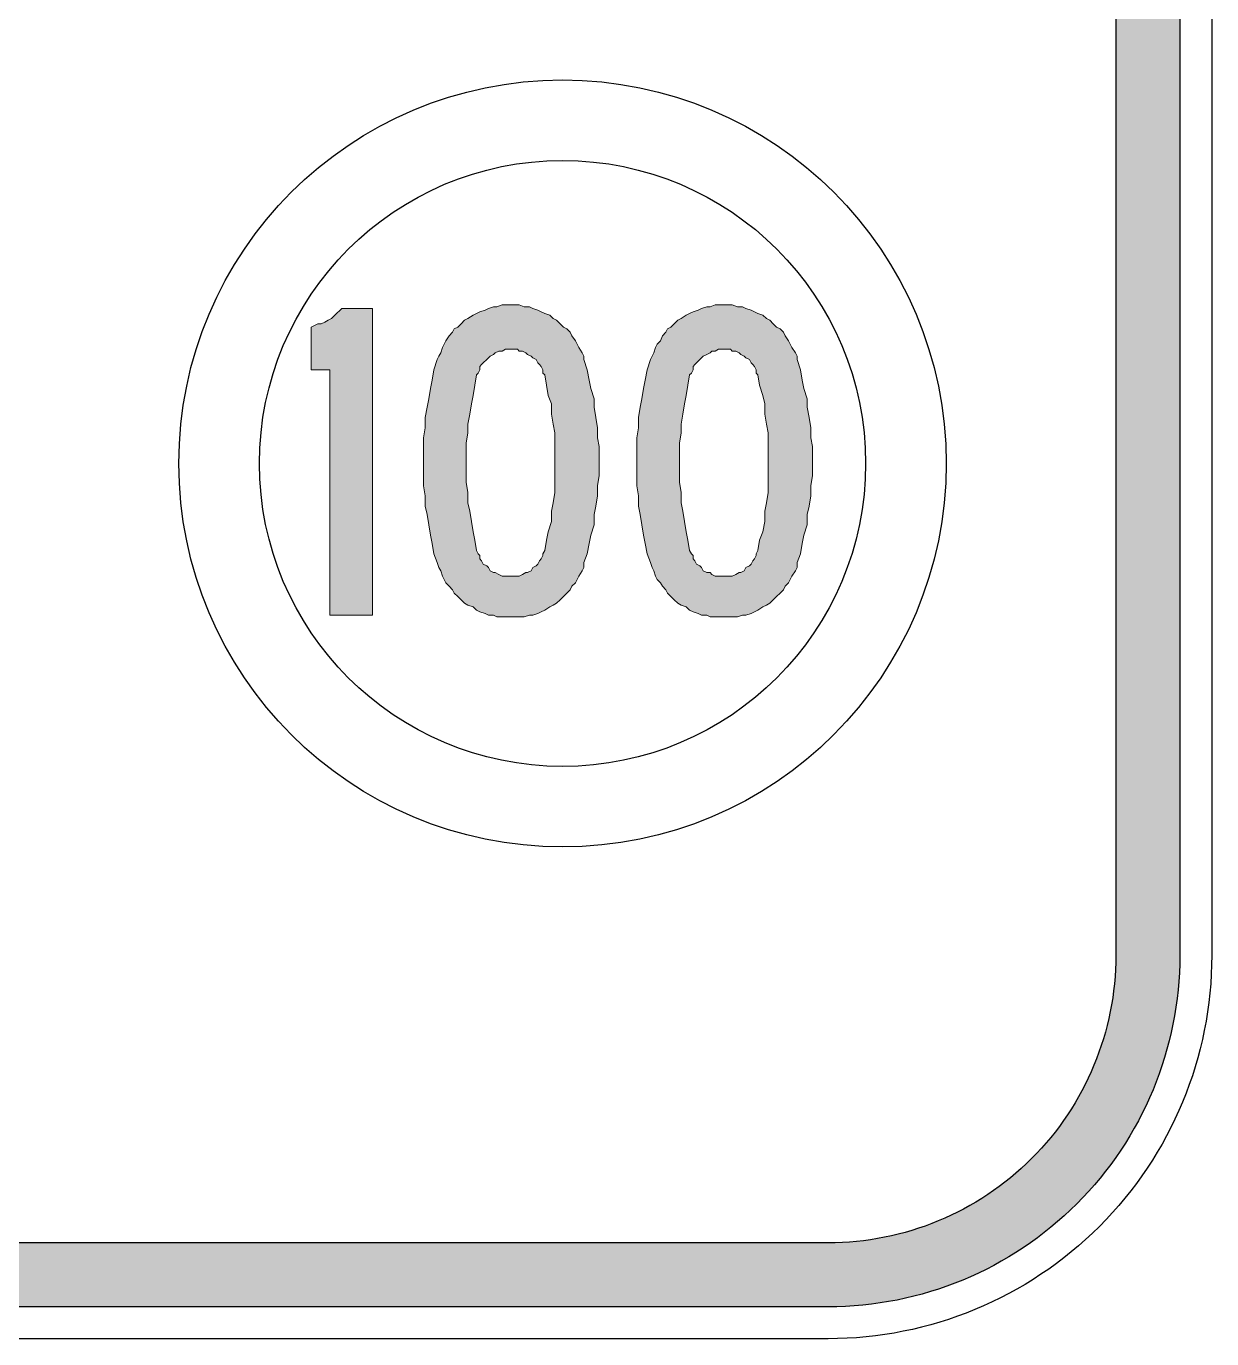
# Model space of a CAD drawing. Extents: x 106 to 1019, y -1350 to 257.
# Drawn here: x 218.92 to 249.82, y 139.98 to 174.2 of the extents above; entities that cross this region are included whole.
import ezdxf

# ---------------------------------------------------------------- set-up
doc = ezdxf.new("R2010")
doc.units = 0
doc.header["$LTSCALE"] = 12
doc.header["$MEASUREMENT"] = 0
for name, color, linetype in [('L18', 4, 'CONTINUOUS'), ('L25', 1, 'CONTINUOUS'), ('L35', 3, 'CONTINUOUS')]:
    doc.layers.add(name, color=color, linetype=linetype)

msp = doc.modelspace()

# ---------------------------------------------------------------- hatches: boundary and pattern name
at = {"layer": 'L18'}
h = msp.add_hatch(color=256, dxfattribs=at)
edge = h.paths.add_edge_path(flags=16)
edge.add_arc((239.819, 246.645), 7.5, 0, 90, ccw=False)
edge.add_line((247.319, 246.645), (247.319, 149.978))
edge.add_arc((239.819, 149.978), 7.5, -90, 0, ccw=False)
edge.add_line((239.819, 142.478), (116.485, 142.478))
edge.add_arc((116.485, 149.978), 7.5, 180, 270, ccw=False)
edge.add_line((108.985, 149.978), (108.985, 246.645))
edge.add_arc((116.485, 246.645), 7.5, 90, 180, ccw=False)
edge.add_line((116.485, 254.145), (239.819, 254.145))
edge = h.paths.add_edge_path()
edge.add_arc((239.819, 246.645), 9.167, 0, 90, ccw=False)
edge.add_line((248.986, 246.645), (248.986, 149.978))
edge.add_arc((239.819, 149.978), 9.167, -90, 0, ccw=False)
edge.add_line((239.819, 140.811), (116.485, 140.811))
edge.add_arc((116.485, 149.978), 9.167, 180, 270, ccw=False)
edge.add_line((107.318, 149.978), (107.318, 246.645))
edge.add_arc((116.485, 246.645), 9.167, 90, 180, ccw=False)
edge.add_line((116.485, 255.812), (239.819, 255.812))
h = msp.add_hatch(color=256, dxfattribs=at)
h.paths.add_polyline_path([(232.921, 166.355), (232.832, 166.444), (232.743, 166.533), (232.654, 166.577), (232.565, 166.666), (232.432, 166.711), (232.343, 166.755), (232.254, 166.8), (232.121, 166.844), (232.032, 166.889), (231.898, 166.889), (231.765, 166.933), (231.676, 166.933), (231.543, 166.933), (231.454, 166.933), (231.321, 166.933), (231.187, 166.889), (231.098, 166.889), (230.965, 166.844), (230.876, 166.8), (230.743, 166.755), (230.654, 166.711), (230.565, 166.666), (230.432, 166.577), (230.343, 166.533), (230.254, 166.444), (230.165, 166.355), (230.076, 166.311), (230.032, 166.222), (229.943, 166.133), (229.854, 166), (229.809, 165.911), (229.765, 165.822), (229.721, 165.688), (229.676, 165.6), (229.632, 165.511), (229.543, 165.244), (229.498, 164.977), (229.454, 164.755), (229.409, 164.488), (229.365, 164.266), (229.32, 163.999), (229.32, 163.733), (229.276, 163.466), (229.276, 163.244), (229.276, 162.977), (229.276, 162.71), (229.276, 162.488), (229.276, 162.221), (229.32, 161.955), (229.32, 161.688), (229.365, 161.466), (229.409, 161.199), (229.454, 160.932), (229.498, 160.71), (229.543, 160.444), (229.632, 160.221), (229.676, 160.088), (229.721, 159.999), (229.765, 159.866), (229.809, 159.777), (229.854, 159.688), (229.943, 159.599), (230.032, 159.51), (230.076, 159.421), (230.165, 159.332), (230.254, 159.243), (230.343, 159.155), (230.432, 159.11), (230.565, 159.066), (230.654, 158.977), (230.743, 158.932), (230.876, 158.888), (230.965, 158.843), (231.098, 158.843), (231.187, 158.799), (231.321, 158.799), (231.454, 158.799), (231.543, 158.799), (231.676, 158.799), (231.765, 158.799), (231.898, 158.799), (232.032, 158.843), (232.121, 158.843), (232.254, 158.888), (232.343, 158.932), (232.432, 158.977), (232.565, 159.066), (232.654, 159.11), (232.743, 159.155), (232.832, 159.243), (232.921, 159.332), (233.01, 159.421), (233.099, 159.51), (233.143, 159.599), (233.232, 159.688), (233.276, 159.777), (233.321, 159.866), (233.41, 159.999), (233.454, 160.088), (233.454, 160.221), (233.543, 160.444), (233.588, 160.71), (233.632, 160.932), (233.721, 161.199), (233.721, 161.466), (233.765, 161.688), (233.81, 161.955), (233.81, 162.221), (233.854, 162.488), (233.854, 162.71), (233.854, 162.977), (233.854, 163.244), (233.81, 163.466), (233.81, 163.733), (233.765, 163.999), (233.721, 164.266), (233.721, 164.488), (233.632, 164.755), (233.588, 164.977), (233.543, 165.244), (233.454, 165.511), (233.454, 165.6), (233.41, 165.688), (233.321, 165.822), (233.276, 165.911), (233.232, 166), (233.143, 166.133), (233.099, 166.222), (233.01, 166.311)])
h.paths.add_polyline_path([(232.21, 165.511), (232.254, 165.422), (232.299, 165.377), (232.343, 165.333), (232.387, 165.244), (232.387, 165.155), (232.432, 165.111), (232.476, 164.844), (232.521, 164.577), (232.61, 164.355), (232.61, 164.088), (232.654, 163.822), (232.699, 163.599), (232.699, 163.333), (232.699, 163.066), (232.699, 162.799), (232.699, 162.577), (232.699, 162.31), (232.699, 162.044), (232.654, 161.777), (232.61, 161.555), (232.61, 161.288), (232.521, 161.021), (232.476, 160.799), (232.432, 160.532), (232.387, 160.444), (232.387, 160.399), (232.343, 160.31), (232.299, 160.266), (232.254, 160.177), (232.21, 160.132), (232.121, 160.088), (232.076, 159.999), (231.987, 159.955), (231.943, 159.955), (231.854, 159.91), (231.765, 159.866), (231.721, 159.866), (231.632, 159.866), (231.543, 159.866), (231.454, 159.866), (231.41, 159.866), (231.321, 159.866), (231.232, 159.91), (231.143, 159.955), (231.098, 159.955), (231.01, 159.999), (230.965, 160.088), (230.921, 160.132), (230.832, 160.177), (230.787, 160.266), (230.743, 160.31), (230.743, 160.399), (230.698, 160.444), (230.654, 160.532), (230.609, 160.799), (230.565, 161.021), (230.521, 161.288), (230.476, 161.555), (230.432, 161.777), (230.432, 162.044), (230.387, 162.31), (230.387, 162.577), (230.387, 162.799), (230.387, 163.066), (230.387, 163.333), (230.432, 163.599), (230.432, 163.822), (230.476, 164.088), (230.521, 164.355), (230.565, 164.577), (230.609, 164.844), (230.654, 165.111), (230.698, 165.155), (230.743, 165.244), (230.743, 165.333), (230.787, 165.377), (230.832, 165.422), (230.921, 165.511), (230.965, 165.555), (231.01, 165.6), (231.098, 165.644), (231.143, 165.688), (231.232, 165.733), (231.321, 165.733), (231.41, 165.777), (231.454, 165.777), (231.543, 165.777), (231.632, 165.777), (231.721, 165.777), (231.765, 165.733), (231.854, 165.733), (231.943, 165.688), (231.987, 165.644), (232.076, 165.6), (232.121, 165.555)], flags=16)
h.paths.add_polyline_path([(227.943, 166.844), (227.142, 166.844), (227.098, 166.8), (227.009, 166.711), (226.965, 166.666), (226.876, 166.577), (226.787, 166.533), (226.698, 166.489), (226.609, 166.444), (226.52, 166.444), (226.431, 166.4), (226.342, 166.355), (226.342, 165.244), (226.831, 165.244), (226.831, 158.843), (227.943, 158.843)])
h.paths.add_polyline_path([(236.166, 164.844), (236.21, 165.111), (236.254, 165.155), (236.299, 165.244), (236.299, 165.333), (236.343, 165.377), (236.388, 165.422), (236.477, 165.511), (236.521, 165.555), (236.566, 165.6), (236.655, 165.644), (236.743, 165.688), (236.788, 165.733), (236.877, 165.733), (236.966, 165.777), (237.01, 165.777), (237.099, 165.777), (237.188, 165.777), (237.277, 165.777), (237.321, 165.733), (237.41, 165.733), (237.499, 165.688), (237.543, 165.644), (237.632, 165.6), (237.677, 165.555), (237.766, 165.511), (237.81, 165.422), (237.855, 165.377), (237.899, 165.333), (237.944, 165.244), (237.944, 165.155), (237.988, 165.111), (238.032, 164.844), (238.121, 164.577), (238.166, 164.355), (238.166, 164.088), (238.21, 163.822), (238.255, 163.599), (238.255, 163.333), (238.255, 163.066), (238.255, 162.799), (238.255, 162.577), (238.255, 162.31), (238.255, 162.044), (238.21, 161.777), (238.166, 161.555), (238.166, 161.288), (238.121, 161.021), (238.032, 160.799), (237.988, 160.532), (237.944, 160.444), (237.944, 160.399), (237.899, 160.31), (237.855, 160.266), (237.81, 160.177), (237.766, 160.132), (237.677, 160.088), (237.632, 159.999), (237.543, 159.955), (237.499, 159.955), (237.41, 159.91), (237.321, 159.866), (237.277, 159.866), (237.188, 159.866), (237.099, 159.866), (237.01, 159.866), (236.966, 159.866), (236.877, 159.866), (236.788, 159.91), (236.743, 159.955), (236.655, 159.955), (236.566, 159.999), (236.521, 160.088), (236.477, 160.132), (236.388, 160.177), (236.343, 160.266), (236.299, 160.31), (236.299, 160.399), (236.254, 160.444), (236.21, 160.532), (236.166, 160.799), (236.121, 161.021), (236.077, 161.288), (236.032, 161.555), (235.988, 161.777), (235.988, 162.044), (235.943, 162.31), (235.943, 162.577), (235.943, 162.799), (235.943, 163.066), (235.943, 163.333), (235.988, 163.599), (235.988, 163.822), (236.032, 164.088), (236.077, 164.355), (236.121, 164.577)], flags=16)
h.paths.add_polyline_path([(235.01, 164.755), (234.965, 164.488), (234.921, 164.266), (234.877, 163.999), (234.877, 163.733), (234.832, 163.466), (234.832, 163.244), (234.832, 162.977), (234.832, 162.71), (234.832, 162.488), (234.832, 162.221), (234.877, 161.955), (234.877, 161.688), (234.921, 161.466), (234.965, 161.199), (235.01, 160.932), (235.054, 160.71), (235.099, 160.444), (235.188, 160.221), (235.232, 160.088), (235.277, 159.999), (235.321, 159.866), (235.365, 159.777), (235.454, 159.688), (235.499, 159.599), (235.588, 159.51), (235.632, 159.421), (235.721, 159.332), (235.81, 159.243), (235.899, 159.155), (235.988, 159.11), (236.121, 159.066), (236.21, 158.977), (236.299, 158.932), (236.432, 158.888), (236.521, 158.843), (236.655, 158.843), (236.743, 158.799), (236.877, 158.799), (237.01, 158.799), (237.099, 158.799), (237.232, 158.799), (237.321, 158.799), (237.455, 158.799), (237.588, 158.843), (237.677, 158.843), (237.81, 158.888), (237.899, 158.932), (237.988, 158.977), (238.121, 159.066), (238.21, 159.11), (238.299, 159.155), (238.388, 159.243), (238.477, 159.332), (238.566, 159.421), (238.655, 159.51), (238.699, 159.599), (238.788, 159.688), (238.832, 159.777), (238.877, 159.866), (238.966, 159.999), (239.01, 160.088), (239.01, 160.221), (239.099, 160.444), (239.144, 160.71), (239.188, 160.932), (239.277, 161.199), (239.277, 161.466), (239.321, 161.688), (239.366, 161.955), (239.366, 162.221), (239.41, 162.488), (239.41, 162.71), (239.41, 162.977), (239.41, 163.244), (239.366, 163.466), (239.366, 163.733), (239.321, 163.999), (239.277, 164.266), (239.277, 164.488), (239.188, 164.755), (239.144, 164.977), (239.099, 165.244), (239.01, 165.511), (239.01, 165.6), (238.966, 165.688), (238.877, 165.822), (238.832, 165.911), (238.788, 166), (238.699, 166.133), (238.655, 166.222), (238.566, 166.311), (238.477, 166.355), (238.388, 166.444), (238.299, 166.533), (238.21, 166.577), (238.121, 166.666), (237.988, 166.711), (237.899, 166.755), (237.81, 166.8), (237.677, 166.844), (237.588, 166.889), (237.455, 166.889), (237.321, 166.933), (237.232, 166.933), (237.099, 166.933), (237.01, 166.933), (236.877, 166.933), (236.743, 166.889), (236.655, 166.889), (236.521, 166.844), (236.432, 166.8), (236.299, 166.755), (236.21, 166.711), (236.121, 166.666), (235.988, 166.577), (235.899, 166.533), (235.81, 166.444), (235.721, 166.355), (235.632, 166.311), (235.588, 166.222), (235.499, 166.133), (235.454, 166), (235.365, 165.911), (235.321, 165.822), (235.277, 165.688), (235.232, 165.6), (235.188, 165.511), (235.099, 165.244), (235.054, 164.977)])

# ---------------------------------------------------------------- linework, layer by layer
at = {"layer": 'L18', "lineweight": 0}
for p, q in [((226.876, 166.577), (226.965, 166.666)), ((226.965, 166.666), (227.009, 166.711)), ((227.009, 166.711), (227.098, 166.8)), ((227.098, 166.8), (227.142, 166.844)), ((227.943, 166.844), (227.142, 166.844)), ((227.943, 158.843), (227.943, 166.844)), ((230.565, 166.666), (230.432, 166.577)), ((230.654, 166.711), (230.565, 166.666)), ((230.743, 166.755), (230.654, 166.711)), ((230.876, 166.8), (230.743, 166.755)), ((230.965, 166.844), (230.876, 166.8)), ((231.098, 166.889), (230.965, 166.844)), ((231.187, 166.889), (231.098, 166.889)), ((231.321, 166.933), (231.187, 166.889)), ((231.454, 166.933), (231.321, 166.933)), ((231.543, 166.933), (231.454, 166.933)), ((231.676, 166.933), (231.543, 166.933)), ((231.765, 166.933), (231.676, 166.933)), ((231.898, 166.889), (231.765, 166.933)), ((232.032, 166.889), (231.898, 166.889)), ((232.121, 166.844), (232.032, 166.889)), ((232.254, 166.8), (232.121, 166.844)), ((232.343, 166.755), (232.254, 166.8)), ((232.432, 166.711), (232.343, 166.755)), ((232.565, 166.666), (232.432, 166.711)), ((232.654, 166.577), (232.565, 166.666)), ((236.121, 166.666), (235.988, 166.577)), ((236.21, 166.711), (236.121, 166.666)), ((236.299, 166.755), (236.21, 166.711)), ((236.432, 166.8), (236.299, 166.755)), ((236.521, 166.844), (236.432, 166.8)), ((236.655, 166.889), (236.521, 166.844)), ((236.743, 166.889), (236.655, 166.889)), ((236.877, 166.933), (236.743, 166.889)), ((237.01, 166.933), (236.877, 166.933)), ((237.099, 166.933), (237.01, 166.933)), ((237.232, 166.933), (237.099, 166.933)), ((237.321, 166.933), (237.232, 166.933)), ((237.455, 166.889), (237.321, 166.933)), ((237.588, 166.889), (237.455, 166.889)), ((237.677, 166.844), (237.588, 166.889)), ((237.81, 166.8), (237.677, 166.844)), ((237.899, 166.755), (237.81, 166.8)), ((237.988, 166.711), (237.899, 166.755)), ((238.121, 166.666), (237.988, 166.711)), ((238.21, 166.577), (238.121, 166.666)), ((226.342, 166.355), (226.431, 166.4)), ((226.342, 166.355), (226.342, 165.244)), ((226.431, 166.4), (226.52, 166.444)), ((226.52, 166.444), (226.609, 166.444)), ((226.609, 166.444), (226.698, 166.489)), ((226.698, 166.489), (226.787, 166.533)), ((226.787, 166.533), (226.876, 166.577)), ((230.165, 166.355), (230.076, 166.311)), ((230.254, 166.444), (230.165, 166.355)), ((230.343, 166.533), (230.254, 166.444)), ((230.432, 166.577), (230.343, 166.533)), ((232.743, 166.533), (232.654, 166.577)), ((232.832, 166.444), (232.743, 166.533)), ((232.921, 166.355), (232.832, 166.444)), ((233.01, 166.311), (232.921, 166.355)), ((235.721, 166.355), (235.632, 166.311)), ((235.81, 166.444), (235.721, 166.355)), ((235.899, 166.533), (235.81, 166.444)), ((235.988, 166.577), (235.899, 166.533)), ((238.299, 166.533), (238.21, 166.577)), ((238.388, 166.444), (238.299, 166.533)), ((238.477, 166.355), (238.388, 166.444)), ((238.566, 166.311), (238.477, 166.355)), ((229.854, 166), (229.809, 165.911)), ((229.943, 166.133), (229.854, 166)), ((230.032, 166.222), (229.943, 166.133)), ((230.076, 166.311), (230.032, 166.222)), ((233.099, 166.222), (233.01, 166.311)), ((233.143, 166.133), (233.099, 166.222)), ((233.232, 166), (233.143, 166.133)), ((233.276, 165.911), (233.232, 166)), ((235.454, 166), (235.365, 165.911)), ((235.499, 166.133), (235.454, 166)), ((235.588, 166.222), (235.499, 166.133)), ((235.632, 166.311), (235.588, 166.222)), ((238.655, 166.222), (238.566, 166.311)), ((238.699, 166.133), (238.655, 166.222)), ((238.788, 166), (238.699, 166.133)), ((238.832, 165.911), (238.788, 166)), ((229.721, 165.688), (229.676, 165.6)), ((229.765, 165.822), (229.721, 165.688)), ((229.809, 165.911), (229.765, 165.822)), ((231.098, 165.644), (231.01, 165.6)), ((231.143, 165.688), (231.098, 165.644)), ((231.232, 165.733), (231.143, 165.688)), ((231.321, 165.733), (231.232, 165.733)), ((231.41, 165.777), (231.321, 165.733)), ((231.454, 165.777), (231.41, 165.777)), ((231.543, 165.777), (231.454, 165.777)), ((231.632, 165.777), (231.543, 165.777)), ((231.721, 165.777), (231.632, 165.777)), ((231.765, 165.733), (231.721, 165.777)), ((231.854, 165.733), (231.765, 165.733)), ((231.943, 165.688), (231.854, 165.733)), ((231.987, 165.644), (231.943, 165.688)), ((232.076, 165.6), (231.987, 165.644)), ((233.321, 165.822), (233.276, 165.911)), ((233.41, 165.688), (233.321, 165.822)), ((233.454, 165.6), (233.41, 165.688)), ((235.277, 165.688), (235.232, 165.6)), ((235.321, 165.822), (235.277, 165.688)), ((235.365, 165.911), (235.321, 165.822)), ((236.655, 165.644), (236.566, 165.6)), ((236.743, 165.688), (236.655, 165.644)), ((236.788, 165.733), (236.743, 165.688)), ((236.877, 165.733), (236.788, 165.733)), ((236.966, 165.777), (236.877, 165.733)), ((237.01, 165.777), (236.966, 165.777)), ((237.099, 165.777), (237.01, 165.777)), ((237.188, 165.777), (237.099, 165.777)), ((237.277, 165.777), (237.188, 165.777)), ((237.321, 165.733), (237.277, 165.777)), ((237.41, 165.733), (237.321, 165.733)), ((237.499, 165.688), (237.41, 165.733)), ((237.543, 165.644), (237.499, 165.688)), ((237.632, 165.6), (237.543, 165.644)), ((238.877, 165.822), (238.832, 165.911)), ((238.966, 165.688), (238.877, 165.822)), ((239.01, 165.6), (238.966, 165.688)), ((229.632, 165.511), (229.543, 165.244)), ((229.676, 165.6), (229.632, 165.511)), ((230.787, 165.377), (230.743, 165.333)), ((230.743, 165.333), (230.743, 165.244)), ((230.832, 165.422), (230.787, 165.377)), ((230.921, 165.511), (230.832, 165.422)), ((230.965, 165.555), (230.921, 165.511)), ((231.01, 165.6), (230.965, 165.555)), ((232.121, 165.555), (232.076, 165.6)), ((232.21, 165.511), (232.121, 165.555)), ((232.254, 165.422), (232.21, 165.511)), ((232.299, 165.377), (232.254, 165.422)), ((232.343, 165.333), (232.299, 165.377)), ((232.387, 165.244), (232.343, 165.333)), ((233.454, 165.511), (233.454, 165.6)), ((233.543, 165.244), (233.454, 165.511)), ((235.188, 165.511), (235.099, 165.244)), ((235.232, 165.6), (235.188, 165.511)), ((236.343, 165.377), (236.299, 165.333)), ((236.299, 165.333), (236.299, 165.244)), ((236.388, 165.422), (236.343, 165.377)), ((236.477, 165.511), (236.388, 165.422)), ((236.521, 165.555), (236.477, 165.511)), ((236.566, 165.6), (236.521, 165.555)), ((237.677, 165.555), (237.632, 165.6)), ((237.766, 165.511), (237.677, 165.555)), ((237.81, 165.422), (237.766, 165.511)), ((237.855, 165.377), (237.81, 165.422)), ((237.899, 165.333), (237.855, 165.377)), ((237.944, 165.244), (237.899, 165.333)), ((239.01, 165.511), (239.01, 165.6)), ((239.099, 165.244), (239.01, 165.511)), ((226.342, 165.244), (226.831, 165.244)), ((226.831, 165.244), (226.831, 158.843)), ((229.498, 164.977), (229.454, 164.755)), ((229.543, 165.244), (229.498, 164.977)), ((230.654, 165.111), (230.609, 164.844)), ((230.698, 165.155), (230.654, 165.111)), ((230.743, 165.244), (230.698, 165.155)), ((232.387, 165.155), (232.387, 165.244)), ((232.432, 165.111), (232.387, 165.155)), ((232.476, 164.844), (232.432, 165.111)), ((233.588, 164.977), (233.543, 165.244)), ((233.632, 164.755), (233.588, 164.977)), ((235.054, 164.977), (235.01, 164.755)), ((235.099, 165.244), (235.054, 164.977)), ((236.21, 165.111), (236.166, 164.844)), ((236.254, 165.155), (236.21, 165.111)), ((236.299, 165.244), (236.254, 165.155)), ((237.944, 165.155), (237.944, 165.244)), ((237.988, 165.111), (237.944, 165.155)), ((238.032, 164.844), (237.988, 165.111)), ((239.144, 164.977), (239.099, 165.244)), ((239.188, 164.755), (239.144, 164.977)), ((229.454, 164.755), (229.409, 164.488)), ((230.609, 164.844), (230.565, 164.577)), ((232.521, 164.577), (232.476, 164.844)), ((233.721, 164.488), (233.632, 164.755)), ((235.01, 164.755), (234.965, 164.488)), ((236.166, 164.844), (236.121, 164.577)), ((238.121, 164.577), (238.032, 164.844)), ((239.277, 164.488), (239.188, 164.755)), ((229.409, 164.488), (229.365, 164.266)), ((230.521, 164.355), (230.476, 164.088)), ((230.565, 164.577), (230.521, 164.355)), ((232.61, 164.355), (232.521, 164.577)), ((232.61, 164.088), (232.61, 164.355)), ((233.721, 164.266), (233.721, 164.488)), ((234.965, 164.488), (234.921, 164.266)), ((236.077, 164.355), (236.032, 164.088)), ((236.121, 164.577), (236.077, 164.355)), ((238.166, 164.355), (238.121, 164.577)), ((238.166, 164.088), (238.166, 164.355)), ((239.277, 164.266), (239.277, 164.488)), ((229.365, 164.266), (229.32, 163.999)), ((229.32, 163.999), (229.32, 163.733)), ((230.476, 164.088), (230.432, 163.822)), ((232.654, 163.822), (232.61, 164.088)), ((233.765, 163.999), (233.721, 164.266)), ((233.81, 163.733), (233.765, 163.999)), ((234.921, 164.266), (234.877, 163.999)), ((234.877, 163.999), (234.877, 163.733)), ((236.032, 164.088), (235.988, 163.822)), ((238.21, 163.822), (238.166, 164.088)), ((239.321, 163.999), (239.277, 164.266)), ((239.366, 163.733), (239.321, 163.999)), ((229.32, 163.733), (229.276, 163.466)), ((230.432, 163.599), (230.387, 163.333)), ((230.432, 163.822), (230.432, 163.599)), ((232.699, 163.599), (232.654, 163.822)), ((232.699, 163.333), (232.699, 163.599)), ((233.81, 163.466), (233.81, 163.733)), ((234.877, 163.733), (234.832, 163.466)), ((235.988, 163.599), (235.943, 163.333)), ((235.988, 163.822), (235.988, 163.599)), ((238.255, 163.599), (238.21, 163.822)), ((238.255, 163.333), (238.255, 163.599)), ((239.366, 163.466), (239.366, 163.733)), ((229.276, 163.466), (229.276, 163.244)), ((229.276, 163.244), (229.276, 162.977)), ((230.387, 163.333), (230.387, 163.066)), ((232.699, 163.066), (232.699, 163.333)), ((233.854, 163.244), (233.81, 163.466)), ((233.854, 162.977), (233.854, 163.244)), ((234.832, 163.466), (234.832, 163.244)), ((234.832, 163.244), (234.832, 162.977)), ((235.943, 163.333), (235.943, 163.066)), ((238.255, 163.066), (238.255, 163.333)), ((239.41, 163.244), (239.366, 163.466)), ((239.41, 162.977), (239.41, 163.244)), ((229.276, 162.977), (229.276, 162.71)), ((230.387, 163.066), (230.387, 162.799)), ((232.699, 162.799), (232.699, 163.066)), ((233.854, 162.71), (233.854, 162.977)), ((234.832, 162.977), (234.832, 162.71)), ((235.943, 163.066), (235.943, 162.799)), ((238.255, 162.799), (238.255, 163.066)), ((239.41, 162.71), (239.41, 162.977)), ((229.276, 162.71), (229.276, 162.488)), ((230.387, 162.799), (230.387, 162.577)), ((230.387, 162.577), (230.387, 162.31)), ((232.699, 162.577), (232.699, 162.799)), ((232.699, 162.31), (232.699, 162.577)), ((233.854, 162.488), (233.854, 162.71)), ((234.832, 162.71), (234.832, 162.488)), ((235.943, 162.799), (235.943, 162.577)), ((235.943, 162.577), (235.943, 162.31)), ((238.255, 162.577), (238.255, 162.799)), ((238.255, 162.31), (238.255, 162.577)), ((239.41, 162.488), (239.41, 162.71)), ((229.276, 162.488), (229.276, 162.221)), ((229.276, 162.221), (229.32, 161.955)), ((230.387, 162.31), (230.432, 162.044)), ((232.699, 162.044), (232.699, 162.31)), ((233.81, 162.221), (233.854, 162.488)), ((233.81, 161.955), (233.81, 162.221)), ((234.832, 162.488), (234.832, 162.221)), ((234.832, 162.221), (234.877, 161.955)), ((235.943, 162.31), (235.988, 162.044)), ((238.255, 162.044), (238.255, 162.31)), ((239.366, 162.221), (239.41, 162.488)), ((239.366, 161.955), (239.366, 162.221)), ((229.32, 161.955), (229.32, 161.688)), ((230.432, 162.044), (230.432, 161.777)), ((232.654, 161.777), (232.699, 162.044)), ((233.765, 161.688), (233.81, 161.955)), ((234.877, 161.955), (234.877, 161.688)), ((235.988, 162.044), (235.988, 161.777)), ((238.21, 161.777), (238.255, 162.044)), ((239.321, 161.688), (239.366, 161.955)), ((229.32, 161.688), (229.365, 161.466)), ((230.432, 161.777), (230.476, 161.555)), ((230.476, 161.555), (230.521, 161.288)), ((232.61, 161.555), (232.654, 161.777)), ((232.61, 161.288), (232.61, 161.555)), ((233.721, 161.466), (233.765, 161.688)), ((234.877, 161.688), (234.921, 161.466)), ((235.988, 161.777), (236.032, 161.555)), ((236.032, 161.555), (236.077, 161.288)), ((238.166, 161.555), (238.21, 161.777)), ((238.166, 161.288), (238.166, 161.555)), ((239.277, 161.466), (239.321, 161.688)), ((229.365, 161.466), (229.409, 161.199)), ((229.409, 161.199), (229.454, 160.932)), ((230.521, 161.288), (230.565, 161.021)), ((232.521, 161.021), (232.61, 161.288)), ((233.632, 160.932), (233.721, 161.199)), ((233.721, 161.199), (233.721, 161.466)), ((234.921, 161.466), (234.965, 161.199)), ((234.965, 161.199), (235.01, 160.932)), ((236.077, 161.288), (236.121, 161.021)), ((238.121, 161.021), (238.166, 161.288)), ((239.188, 160.932), (239.277, 161.199)), ((239.277, 161.199), (239.277, 161.466)), ((229.454, 160.932), (229.498, 160.71)), ((230.565, 161.021), (230.609, 160.799)), ((232.476, 160.799), (232.521, 161.021)), ((233.588, 160.71), (233.632, 160.932)), ((235.01, 160.932), (235.054, 160.71)), ((236.121, 161.021), (236.166, 160.799)), ((238.032, 160.799), (238.121, 161.021)), ((239.144, 160.71), (239.188, 160.932)), ((229.498, 160.71), (229.543, 160.444)), ((230.609, 160.799), (230.654, 160.532)), ((230.654, 160.532), (230.698, 160.444)), ((232.387, 160.444), (232.432, 160.532)), ((232.432, 160.532), (232.476, 160.799)), ((232.432, 160.532), (232.432, 160.532)), ((233.543, 160.444), (233.588, 160.71)), ((235.054, 160.71), (235.099, 160.444)), ((236.166, 160.799), (236.21, 160.532)), ((236.21, 160.532), (236.254, 160.444)), ((237.944, 160.444), (237.988, 160.532)), ((237.988, 160.532), (238.032, 160.799)), ((237.988, 160.532), (237.988, 160.532)), ((239.099, 160.444), (239.144, 160.71)), ((229.543, 160.444), (229.632, 160.221)), ((229.632, 160.221), (229.676, 160.088)), ((230.698, 160.444), (230.743, 160.399)), ((230.743, 160.399), (230.743, 160.31)), ((230.743, 160.31), (230.787, 160.266)), ((230.787, 160.266), (230.832, 160.177)), ((230.832, 160.177), (230.921, 160.132)), ((232.21, 160.132), (232.254, 160.177)), ((232.254, 160.177), (232.299, 160.266)), ((232.299, 160.266), (232.343, 160.31)), ((232.343, 160.31), (232.387, 160.399)), ((232.387, 160.399), (232.387, 160.444)), ((233.454, 160.221), (233.543, 160.444)), ((233.454, 160.221), (233.454, 160.221)), ((233.454, 160.088), (233.454, 160.221)), ((235.099, 160.444), (235.188, 160.221)), ((235.188, 160.221), (235.232, 160.088)), ((236.254, 160.444), (236.299, 160.399)), ((236.299, 160.399), (236.299, 160.31)), ((236.299, 160.31), (236.343, 160.266)), ((236.343, 160.266), (236.388, 160.177)), ((236.388, 160.177), (236.477, 160.132)), ((237.766, 160.132), (237.81, 160.177)), ((237.81, 160.177), (237.855, 160.266)), ((237.855, 160.266), (237.899, 160.31)), ((237.899, 160.31), (237.944, 160.399)), ((237.944, 160.399), (237.944, 160.444)), ((239.01, 160.221), (239.099, 160.444)), ((239.01, 160.221), (239.01, 160.221)), ((239.01, 160.088), (239.01, 160.221)), ((229.676, 160.088), (229.721, 159.999)), ((229.721, 159.999), (229.765, 159.866)), ((229.765, 159.866), (229.809, 159.777)), ((230.921, 160.132), (230.965, 160.088)), ((230.965, 160.088), (231.01, 159.999)), ((231.01, 159.999), (231.098, 159.955)), ((231.098, 159.955), (231.143, 159.955)), ((231.143, 159.955), (231.232, 159.91)), ((231.232, 159.91), (231.321, 159.866)), ((231.321, 159.866), (231.41, 159.866)), ((231.41, 159.866), (231.454, 159.866)), ((231.454, 159.866), (231.543, 159.866)), ((231.543, 159.866), (231.632, 159.866)), ((231.632, 159.866), (231.721, 159.866)), ((231.721, 159.866), (231.765, 159.866)), ((231.765, 159.866), (231.854, 159.91)), ((231.854, 159.91), (231.943, 159.955)), ((231.943, 159.955), (231.987, 159.955)), ((231.987, 159.955), (232.076, 159.999)), ((232.076, 159.999), (232.121, 160.088)), ((232.121, 160.088), (232.21, 160.132)), ((233.276, 159.777), (233.321, 159.866)), ((233.321, 159.866), (233.41, 159.999)), ((233.41, 159.999), (233.454, 160.088)), ((235.232, 160.088), (235.277, 159.999)), ((235.277, 159.999), (235.321, 159.866)), ((235.321, 159.866), (235.365, 159.777)), ((236.477, 160.132), (236.521, 160.088)), ((236.521, 160.088), (236.566, 159.999)), ((236.566, 159.999), (236.655, 159.955)), ((236.655, 159.955), (236.743, 159.955)), ((236.743, 159.955), (236.788, 159.91)), ((236.788, 159.91), (236.877, 159.866)), ((236.877, 159.866), (236.966, 159.866)), ((236.966, 159.866), (237.01, 159.866)), ((237.01, 159.866), (237.099, 159.866)), ((237.099, 159.866), (237.188, 159.866)), ((237.188, 159.866), (237.277, 159.866)), ((237.277, 159.866), (237.321, 159.866)), ((237.321, 159.866), (237.41, 159.91)), ((237.41, 159.91), (237.499, 159.955)), ((237.499, 159.955), (237.543, 159.955)), ((237.543, 159.955), (237.632, 159.999)), ((237.632, 159.999), (237.677, 160.088)), ((237.677, 160.088), (237.766, 160.132)), ((238.832, 159.777), (238.877, 159.866)), ((238.877, 159.866), (238.966, 159.999)), ((238.966, 159.999), (239.01, 160.088)), ((229.809, 159.777), (229.854, 159.688)), ((229.854, 159.688), (229.943, 159.599)), ((229.943, 159.599), (230.032, 159.51)), ((230.032, 159.51), (230.076, 159.421)), ((233.01, 159.421), (233.099, 159.51)), ((233.099, 159.51), (233.143, 159.599)), ((233.143, 159.599), (233.232, 159.688)), ((233.232, 159.688), (233.276, 159.777)), ((235.365, 159.777), (235.454, 159.688)), ((235.454, 159.688), (235.499, 159.599)), ((235.499, 159.599), (235.588, 159.51)), ((235.588, 159.51), (235.632, 159.421)), ((238.566, 159.421), (238.655, 159.51)), ((238.655, 159.51), (238.699, 159.599)), ((238.699, 159.599), (238.788, 159.688)), ((238.788, 159.688), (238.832, 159.777)), ((230.076, 159.421), (230.165, 159.332)), ((230.165, 159.332), (230.254, 159.243)), ((230.254, 159.243), (230.343, 159.155)), ((230.343, 159.155), (230.432, 159.11)), ((232.654, 159.11), (232.743, 159.155)), ((232.743, 159.155), (232.832, 159.243)), ((232.832, 159.243), (232.921, 159.332)), ((232.921, 159.332), (233.01, 159.421)), ((235.632, 159.421), (235.721, 159.332)), ((235.721, 159.332), (235.81, 159.243)), ((235.81, 159.243), (235.899, 159.155)), ((235.899, 159.155), (235.988, 159.11)), ((238.21, 159.11), (238.299, 159.155)), ((238.299, 159.155), (238.388, 159.243)), ((238.388, 159.243), (238.477, 159.332)), ((238.477, 159.332), (238.566, 159.421)), ((226.831, 158.843), (227.943, 158.843)), ((230.432, 159.11), (230.565, 159.066)), ((230.565, 159.066), (230.654, 158.977)), ((230.654, 158.977), (230.743, 158.932)), ((230.743, 158.932), (230.876, 158.888)), ((230.876, 158.888), (230.965, 158.843)), ((230.965, 158.843), (231.098, 158.843)), ((231.098, 158.843), (231.187, 158.799)), ((231.187, 158.799), (231.321, 158.799)), ((231.321, 158.799), (231.454, 158.799)), ((231.454, 158.799), (231.543, 158.799)), ((231.543, 158.799), (231.676, 158.799)), ((231.676, 158.799), (231.765, 158.799)), ((231.765, 158.799), (231.898, 158.799)), ((231.898, 158.799), (232.032, 158.843)), ((232.032, 158.843), (232.121, 158.843)), ((232.121, 158.843), (232.254, 158.888)), ((232.254, 158.888), (232.343, 158.932)), ((232.343, 158.932), (232.432, 158.977)), ((232.432, 158.977), (232.565, 159.066)), ((232.565, 159.066), (232.654, 159.11)), ((235.988, 159.11), (236.121, 159.066)), ((236.121, 159.066), (236.21, 158.977)), ((236.21, 158.977), (236.299, 158.932)), ((236.299, 158.932), (236.432, 158.888)), ((236.432, 158.888), (236.521, 158.843)), ((236.521, 158.843), (236.655, 158.843)), ((236.655, 158.843), (236.743, 158.799)), ((236.743, 158.799), (236.877, 158.799)), ((236.877, 158.799), (237.01, 158.799)), ((237.01, 158.799), (237.099, 158.799)), ((237.099, 158.799), (237.232, 158.799)), ((237.232, 158.799), (237.321, 158.799)), ((237.321, 158.799), (237.455, 158.799)), ((237.455, 158.799), (237.588, 158.843)), ((237.588, 158.843), (237.677, 158.843)), ((237.677, 158.843), (237.81, 158.888)), ((237.81, 158.888), (237.899, 158.932)), ((237.899, 158.932), (237.988, 158.977)), ((237.988, 158.977), (238.121, 159.066)), ((238.121, 159.066), (238.21, 159.11))]:
    msp.add_line(p, q, dxfattribs=at)
at = {"layer": 'L18'}
for points in [[(239.819, 255.812, -0.414214), (248.986, 246.645), (248.986, 149.978, -0.414214), (239.819, 140.811), (116.485, 140.811, -0.414214), (107.318, 149.978), (107.318, 246.645, -0.414214), (116.485, 255.812)], [(239.819, 254.145, -0.414214), (247.319, 246.645), (247.319, 149.978, -0.414214), (239.819, 142.478), (116.485, 142.478, -0.414214), (108.985, 149.978), (108.985, 246.645, -0.414214), (116.485, 254.145)]]:
    msp.add_lwpolyline(points, format="xyb", close=True, dxfattribs=at)
at = {"layer": 'L25', "color": 1}
msp.add_line((249.819, 149.978), (249.819, 149.978), dxfattribs=at)
at = {"layer": 'L35'}
msp.add_lwpolyline([(239.819, 256.645, -0.414214), (249.819, 246.645), (249.819, 149.978, -0.414214), (239.819, 139.978), (116.485, 139.978, -0.414214), (106.485, 149.978), (106.485, 246.645, -0.414214), (116.485, 256.645)], format="xyb", close=True, dxfattribs=at)
for radius in [10, 7.9]:
    msp.add_circle((232.897, 162.801), radius, dxfattribs=at)

doc.saveas('drawing.dxf')
